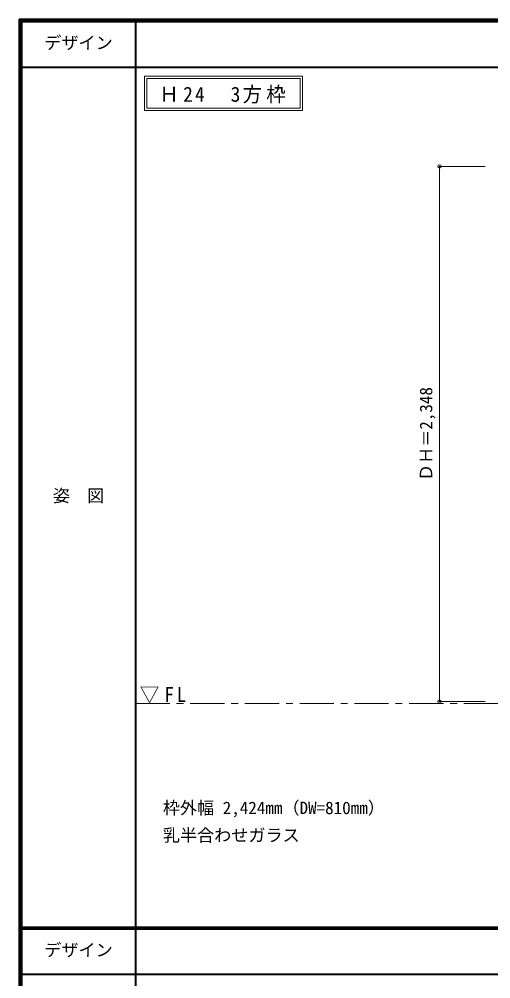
# Model space of a CAD drawing. Units: millimetres, scale not verified. Extents: x -6000 to 5700, y -4307 to 4260.
# Drawn here: x -6000 to -3932, y -36 to 4175 of the extents above; entities that cross this region are included whole.
import ezdxf
from ezdxf.enums import TextEntityAlignment as Align

# ---------------------------------------------------------------- set-up
doc = ezdxf.new("R2010")
doc.units = ezdxf.units.MM
doc.header["$LTSCALE"] = 30
doc.header["$PDMODE"] = 32
doc.header["$PDSIZE"] = 15
doc.linetypes.add('CHAIN1', pattern=[8, 5, -1, 1, -1])
for name, color, linetype, lineweight in [('0-1_通り芯', 7, 'CHAIN1', 18), ('0-A_文字', 7, 'Continuous', 18), ('0-B_寸法', 4, 'Continuous', 9), ('F-1_枠', 6, 'Continuous', 40), ('F-A_文字', 7, 'Continuous', 18)]:
    doc.layers.add(name, color=color, linetype=linetype, lineweight=lineweight)
doc.styles.add('ＭＳ ゴシック', font='')
doc.styles.get('ＭＳ ゴシック').set_extended_font_data('MS Gothic')

msp = doc.modelspace()

# ---------------------------------------------------------------- linework, layer by layer
at = {"layer": '0-1_通り芯'}
msp.add_line((-5490, 1173), (5690, 1173), dxfattribs=at)
at = {"layer": '0-A_文字'}
for p, q in [((-5450, 3925), (-5450, 3775)), ((-5440, 3915), (-5440, 3785)), ((-5440, 3915), (-4767.38, 3915)), ((-4767.38, 3915), (-4767.38, 3785)), ((-5450, 3775), (-4757.38, 3775)), ((-5440, 3785), (-4767.38, 3785))]:
    msp.add_line(p, q, dxfattribs=at)
msp.add_lwpolyline([(-5450, 3925), (-4757.38, 3925), (-4757.38, 3775)], dxfattribs=at)
at = {"layer": '0-B_寸法'}
for p, q in [((-4157, 3529), (-3957, 3529)), ((-4157, 3529), (-4157, 1181)), ((-4157, 1181), (-3957, 1181))]:
    msp.add_line(p, q, dxfattribs=at)
at = {"layer": '0-B_寸法', "color": 7}
for p in [(-4157, 3529), (-4157, 1181)]:
    msp.add_point(p, dxfattribs=at)
at = {"layer": 'F-1_枠'}
for p, q in [((-6000, 4175), (5700, 4175)), ((-6000, 4175), (-6000, -4205)), ((-6000, 4170), (5700, 4170)), ((-5995, 4175), (-5995, -4205)), ((-5990, 4175), (-5990, -4205)), ((-5490, 4175), (-5490, -3790)), ((-6000, 4165), (5700, 4165)), ((-6000, 3965), (5700, 3965)), ((-6000, 190.5), (5700, 190.5)), ((-6000, 187.5), (5700, 187.5)), ((-6000, 184.5), (5700, 184.5)), ((-6000, -15.5), (5700, -15.5))]:
    msp.add_line(p, q, dxfattribs=at)

# ---------------------------------------------------------------- texts
at = {"layer": '0-A_文字', "style": 'ＭＳ ゴシック'}
for s, p in [('枠外幅 2,424mm（DW=810mm）', (-5370, 670.5)), ('乳半合わせガラス', (-5370, 550.5))]:
    msp.add_text(s, height=54.99, dxfattribs=at).set_placement(p, align=Align.BOTTOM_LEFT)
at = {"layer": '0-A_文字', "char_height": 65.98, "attachment_point": 7, "style": 'ＭＳ ゴシック'}
for s, insert in [('\\T1.22;\\W0.95;Ｈ24\u30003方枠', (-5385.34, 3805)), ('\\T1.26;\\W0.95;▽FL', (-5471.25, 1173))]:
    msp.add_mtext(s, dxfattribs=dict(at, insert=insert))
at = {"layer": '0-B_寸法', "color": 7, "style": 'ＭＳ ゴシック'}
msp.add_text('ＤＨ＝2,348', height=54.99, rotation=90, dxfattribs=at).set_placement((-4172, 2148.75), align=Align.BOTTOM_LEFT)
at = {"layer": 'F-A_文字', "style": 'ＭＳ ゴシック'}
for s, p in [('デザイン', (-5890, 4027.5)), ('姿\u3000図', (-5852.5, 2040.25)), ('デザイン', (-5890, 47))]:
    msp.add_text(s, height=54.99, dxfattribs=at).set_placement(p, align=Align.BOTTOM_LEFT)

doc.saveas('drawing.dxf')
